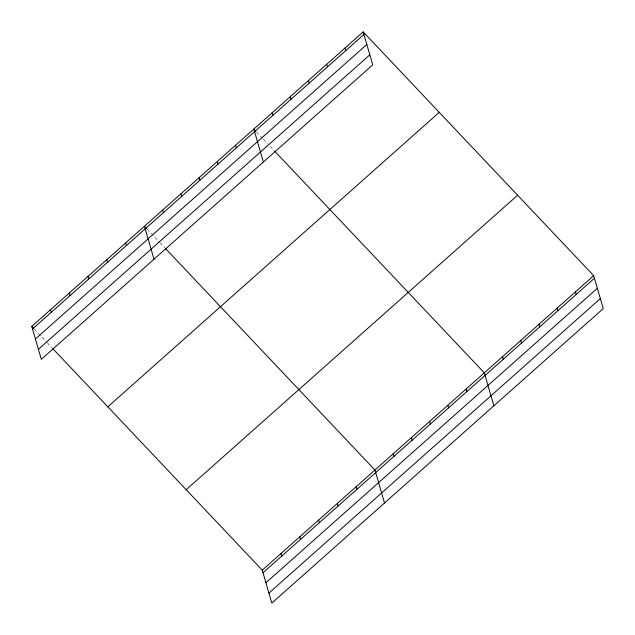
<?xml version="1.0" encoding="UTF-8"?>
<svg xmlns="http://www.w3.org/2000/svg" width="635" height="635" viewBox="0 0 635 635"><rect width="100%" height="100%" fill="white"/><g stroke="black" fill="none" stroke-linecap="round" stroke-linejoin="round"><path stroke-width="0.48" stroke-dasharray="3.17 2.38" d="M256.516 131.953L262.628 138.422M263.311 139.136L267.383 143.446M270.105 146.32L274.177 150.63M147.145 229.132L159.377 242.062M160.052 242.784L164.806 247.809M34.465 329.255L46.688 342.186M47.371 342.908L52.126 347.932"/><path stroke-width="0.95" d="M363.172 31.901L372.737 64.841L41.323 359.323L31.75 326.39L363.172 31.901L593.677 275.677L603.25 308.61L271.828 603.099L262.263 570.159L52.808 348.655M32.496 328.97L363.918 34.48M35.409 338.987L366.832 44.498M38.41 349.306L369.824 54.824M107.815 406.829L439.237 112.347M186.19 489.712L517.612 195.231M262.263 570.159L593.677 275.677M263.009 572.738L594.431 278.257M265.922 582.755L597.344 288.274M268.923 593.082L600.337 298.593M255.841 131.239L253.802 129.08L263.366 162.02M274.852 151.352L484.314 372.856L493.879 405.797M146.471 228.417L144.431 226.258L154.003 259.199M165.489 248.531L374.944 470.035L384.516 502.976M31.75 326.39L33.79 328.541M575.453 291.878L576.199 294.457M557.228 308.07L557.975 310.65M538.996 324.271L539.75 326.85M520.771 340.463L521.518 343.043M502.539 356.664L503.293 359.243M466.082 389.057L466.836 391.636M344.94 48.101L345.694 50.681M447.858 405.249L448.604 407.829M326.715 64.294L327.462 66.873M429.625 421.45L430.379 424.029M308.483 80.494L309.237 83.074M411.401 437.642L412.147 440.222M290.258 96.687L291.005 99.266M393.176 453.842L393.922 456.422M272.026 112.887L272.78 115.467M356.164 486.728L356.918 489.307M235.569 145.28L236.323 147.86M337.383 503.412L338.13 505.992M217.345 161.473L218.091 164.052M318.603 520.097L319.349 522.676M199.12 177.673L199.866 180.253M299.823 536.789L300.569 539.369M180.888 193.865L181.642 196.445M281.043 553.474L281.789 556.054M162.663 210.066L163.409 212.646M125.651 242.951L126.405 245.531M106.87 259.636L107.625 262.215M88.09 276.32L88.844 278.908M69.31 293.013L70.064 295.592M50.53 309.697L51.276 312.277"/></g></svg>
